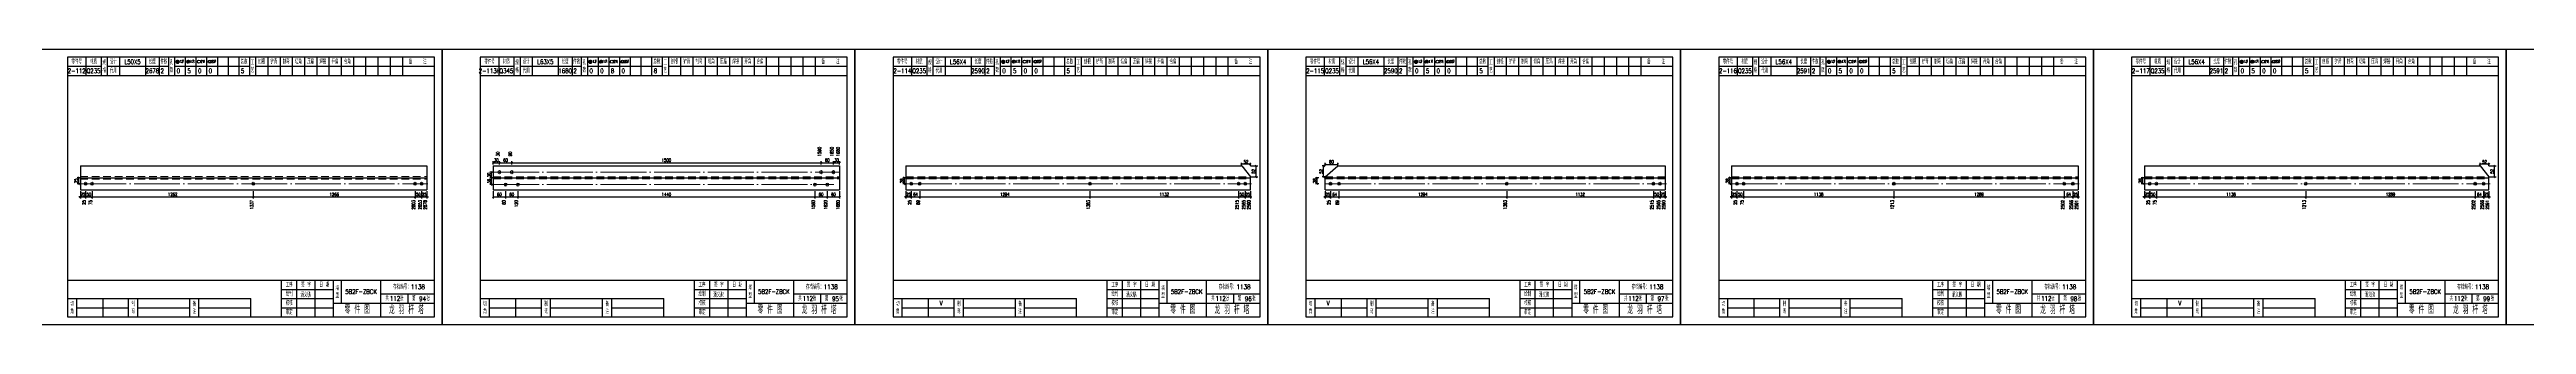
# Model space of a CAD drawing. Header units: millimetres. Extents: x 0 to 30240, y -10896 to -1348.
# Drawn here: x 25123 to 26743, y -2069 to -1889 of the extents above; entities that cross this region are included whole.
import ezdxf
from ezdxf.enums import TextEntityAlignment as Align

# ---------------------------------------------------------------- set-up
doc = ezdxf.new("R2010")
doc.units = ezdxf.units.MM
doc.header["$LTSCALE"] = 20
doc.header["$PDMODE"] = 1
doc.linetypes.add('DASHDOT2X', pattern=[1.75, 1.5, -0.125, 0, -0.125])
doc.linetypes.add('HIDDEN', pattern=[0.375, 0.25, -0.125])
for name, color, linetype, lineweight in [('1', 7, 'Continuous', 25), ('11', 3, 'Continuous', 13), ('2', 1, 'HIDDEN', 13), ('5', 1, 'Continuous', 13), ('7', 2, 'DASHDOT2X', 13)]:
    doc.layers.add(name, color=color, linetype=linetype, lineweight=lineweight)
doc.styles.get("Standard").update_dxf_attribs({"font": 'simplex', "width": 0.7, "bigfont": 'gbhzfs.shx'})
doc.styles.add('SYMBOL_TXT', font='txt.shx', dxfattribs={"width": 0.6})
doc.styles.add('TITLE_TXT', font='simplex.shx', dxfattribs={"width": 0.75, "height": 2.5, "bigfont": 'gbhzfs.shx'})
doc.dimstyles.get("Standard").update_dxf_attribs({"dimtxt": 2.1, "dimasz": 1, "dimexe": 1.05, "dimexo": 0, "dimgap": 0.63, "dimtad": 1, "dimzin": 0, "dimdsep": 46, "dimtxsty": 'standard', "dimblk": 'OBLIQUE', "dimblk1": 'OBLIQUE', "dimblk2": 'OBLIQUE', "dimcen": 0.09, "dimadec": 0, "dimazin": 0, "dimtfac": 1, "dimtdec": 1, "dimtix": 1, "dimtmove": 0, "dimatfit": 3, "dimfxl": 0, "dimtolj": 1, "dimtzin": 0, "dimarcsym": 0})
pattern_1 = [(0, (-3, 0), (0, 0.0125), [])]

# ---------------------------------------------------------------- blocks, each defined once
blk = doc.blocks.new('M12_HOLE')
h = blk.add_hatch()
h.set_pattern_fill('LINE', scale=0.1, style=0)
h.set_pattern_definition(pattern_1)
h.paths.add_polyline_path([(-5, 0, 1), (-1, 0, 1)])
at = {"color": 7}
blk.add_circle((-3, 0), 2, dxfattribs=at)
at = {"color": 7, "attachment_point": 1, "style": 'SYMBOL_TXT'}
for s, insert, char_height, width in [('13\\f??|b0|i0|c0|p54;.', (-0.1, 2.1), 3.5, 5.707), ('5', (3.7, 2.3), 1.8, 2.931)]:
    blk.add_mtext(s, dxfattribs=dict(at, insert=insert, char_height=char_height, width=width))
blk = doc.blocks.new('M16_HOLE')
h = blk.add_hatch()
h.set_pattern_fill('LINE', scale=0.1, style=0)
h.set_pattern_definition(pattern_1)
h.paths.add_polyline_path([(-1.6, 1.4, 0.668179), (-5, 0, 0.198912), (-4.4, -1.4)])
at = {"color": 7}
blk.add_circle((-3, 0), 2, dxfattribs=at)
at = {"color": 7, "attachment_point": 1, "style": 'SYMBOL_TXT'}
for s, insert, char_height, width in [('17.', (-0.4, 2.1), 3.5, 6.316), ('5', (3.6, 2.3), 1.8, 1.822)]:
    blk.add_mtext(s, dxfattribs=dict(at, insert=insert, char_height=char_height, width=width))
blk = doc.blocks.new('M20_HOLE')
at = {"color": 7}
blk.add_circle((-3, 0), 2, dxfattribs=at)
at = {"color": 7, "attachment_point": 1, "style": 'SYMBOL_TXT'}
for s, insert, char_height, width in [('21.', (-0.7, 2), 3.5, 6.074), ('5', (3.3, 2), 1.8, 1.458)]:
    blk.add_mtext(s, dxfattribs=dict(at, insert=insert, char_height=char_height, width=width))
blk = doc.blocks.new('M24_HOLE')
at = {"color": 7}
for radius in [2, 1.5]:
    blk.add_circle((-3, 0), radius, dxfattribs=at)
at = {"color": 7, "attachment_point": 1, "style": 'SYMBOL_TXT'}
for s, insert, char_height, width in [('25.', (-0.7, 2.1), 3.5, 2.429), ('5', (3.9, 2.3), 1.8, 1.944)]:
    blk.add_mtext(s, dxfattribs=dict(at, insert=insert, char_height=char_height, width=width))
blk = doc.blocks.new('JgCard')
for p, q in [((270, 180), (0, 180)), ((0, 180), (0, 0)), ((270, 0), (270, 180)), ((265, 175), (25, 175)), ((25, 175), (25, 5)), ((25, 169), (47, 169)), ((25, 163), (265, 163)), ((37, 175), (37, 163)), ((47, 175), (47, 163)), ((51, 175), (51, 163)), ((51, 169), (91, 169)), ((59, 175), (59, 163)), ((76, 175), (76, 163)), ((85, 175), (85, 163)), ((91, 175), (91, 163)), ((95, 175), (95, 163)), ((95, 169), (144, 169)), ((102, 175), (102, 163)), ((109, 175), (109, 163)), ((116, 175), (116, 163)), ((123, 175), (123, 163)), ((130, 175), (130, 163)), ((137, 175), (137, 163)), ((144, 175), (144, 163)), ((148, 175), (148, 163)), ((148, 169), (265, 169)), ((156, 175), (156, 163)), ((164, 175), (164, 163)), ((172, 175), (172, 163)), ((180, 175), (180, 163)), ((188, 175), (188, 163)), ((196, 175), (196, 163)), ((204, 175), (204, 163)), ((212, 175), (212, 163)), ((220, 175), (220, 163)), ((228, 175), (228, 163)), ((236, 175), (236, 163)), ((244, 175), (244, 163)), ((265, 5), (265, 175)), ((25, 29), (265, 29)), ((25, 17), (145, 17)), ((31, 5), (31, 17)), ((48, 17), (48, 5)), ((65, 5), (65, 17)), ((71, 5), (71, 17)), ((105, 5), (105, 17)), ((111, 5), (111, 17)), ((145, 5), (145, 17)), ((165, 5), (165, 29)), ((165, 23), (199, 23)), ((165, 17), (199, 17)), ((175, 5), (175, 29)), ((187, 5), (187, 29)), ((199, 5), (199, 29)), ((204, 29), (204, 14)), ((230, 5), (230, 29)), ((230, 20), (265, 20)), ((247.5, 20), (247.5, 14)), ((0, 0), (270, 0)), ((25, 5), (265, 5)), ((31, 11), (65, 11)), ((71, 11), (105, 11)), ((111, 11), (145, 11)), ((165, 11), (199, 11)), ((199, 14), (265, 14))]:
    blk.add_line(p, q)
blk.add_lwpolyline([(96, 172, -1), (98, 172, -1)], format="xyb", close=True)
blk.add_point((145, 96))
at = {"xscale": 0.5, "yscale": 0.5, "zscale": 0.5}
for name, p in [('M12_HOLE', (98.5, 172)), ('M16_HOLE', (105.5, 172)), ('M20_HOLE', (112.5, 172)), ('M24_HOLE', (119.5, 172))]:
    blk.add_blockref(name, p, dxfattribs=at)
at = {"style": 'TITLE_TXT', "width": 0.75}
for s, height, p in [('潘义鹏', 3, (177.4, 17.9)), ('存档编号：1138', 3.08, (238, 23.1)), ('龙 羽 杆 塔', 5, (235.2, 7))]:
    blk.add_text(s, height=height, dxfattribs=at).set_placement(p)
at = {"attachment_point": 5, "style": 'TITLE_TXT'}
for s, insert, char_height, width in [('零件号', (31, 172), 3, 15), ('材质', (42, 172), 3, 8), ('规格', (49, 169), 3, 4), ('设计', (55, 172), 3, 8), ('代用', (55, 166), 3, 8), ('长度', (80.5, 172), 3, 8), ('件数', (88, 172), 3, 6), ('孔数', (93, 169), 3, 4), ('总数', (140.5, 172), 3, 7), ('工\\P艺', (146, 169), 3, 4), ('刨根', (152, 172), 3, 8), ('铲背', (160, 172), 3, 8), ('制弯', (168, 172), 3, 8), ('切角', (176, 172), 3, 8), ('压扁', (184, 172), 3, 8), ('焊接', (192, 172), 3, 8), ('开角', (200, 172), 3, 8), ('合角', (208, 172), 3, 8), ('备    注', (254, 172), 3, 22), ('绘制', (170, 20), 3, 10), ('工序', (170, 26), 3, 10), ('签 字', (181, 26), 3, 12), ('日 期', (193, 26), 3, 12), ('塔\\P型', (201.5, 21.5), 3, 5), ('共    张', (238.8, 17), 3, 17.5), ('第    张', (256.2, 17), 3, 17.5), ('切\\P角', (28, 11), 3, 6), ('制\\P弯', (68, 11), 3, 6), ('备\\P注', (108, 11), 3, 6), ('校核', (170, 14), 3, 10), ('审定', (170, 8), 3, 10), ('零 件 图', (214.5, 9.5), 5, 31)]:
    blk.add_mtext(s, dxfattribs=dict(at, insert=insert, char_height=char_height, width=width))
blk = doc.blocks.new('M16')
for p, q in [((-0.7, -0.7), (0.7, 0.7)), ((-0.4, 0), (0.4, 0)), ((0, 0.4), (0, -0.4))]:
    blk.add_line(p, q)
blk.add_circle((0, 0), 1)
for radius in [0.8, 0.6, 0.4, 0.2]:
    blk.add_arc((0, 0), radius, 225, 45)
blk = doc.blocks.new('_Oblique')
at = {"color": 0, "linetype": 'ByBlock', "lineweight": -2}
blk.add_line((-0.5, -0.5), (0.5, 0.5), dxfattribs=at)
blk = doc.blocks.new('*D1894')
at = {"layer": '11', "color": 0, "lineweight": -2}
for p, q in [((25143.4, -1985.5), (25142.4, -1985.5)), ((25143.4, -1981.8), (25143.4, -1986.5)), ((25143.4, -1985.5), (25146.8, -1985.5)), ((25146.8, -1981.8), (25146.8, -1986.5)), ((25146.8, -1985.5), (25147.8, -1985.5))]:
    blk.add_line(p, q, dxfattribs=at)
at = {"layer": 'Defpoints', "color": 0}
for p in [(25143.4, -1981.8), (25146.8, -1981.8), (25146.8, -1985.5)]:
    blk.add_point(p, dxfattribs=at)
at = {"layer": '11', "color": 0, "lineweight": -2}
blk.add_blockref('_Oblique', (25143.4, -1985.5), dxfattribs=at)
at = {"layer": '11', "color": 0, "lineweight": -2, "rotation": 180}
blk.add_blockref('_Oblique', (25146.8, -1985.5), dxfattribs=at)
at = {"layer": '11', "color": 0, "insert": (25145.1, -1983.8), "char_height": 2.1, "attachment_point": 5}
blk.add_mtext('\\A1;25', dxfattribs=at)
blk = doc.blocks.new('*D1899')
at = {"layer": '11', "color": 0, "lineweight": -2}
for p, q in [((25366.6, -1985.5), (25365.6, -1985.5)), ((25366.6, -1981.8), (25366.6, -1986.5)), ((25366.6, -1985.5), (25370, -1985.5)), ((25370, -1981.8), (25370, -1986.5)), ((25370, -1985.5), (25371, -1985.5))]:
    blk.add_line(p, q, dxfattribs=at)
at = {"layer": 'Defpoints', "color": 0}
for p in [(25366.6, -1981.8), (25370, -1981.8), (25370, -1985.5)]:
    blk.add_point(p, dxfattribs=at)
at = {"layer": '11', "color": 0, "lineweight": -2}
blk.add_blockref('_Oblique', (25366.6, -1985.5), dxfattribs=at)
at = {"layer": '11', "color": 0, "lineweight": -2, "rotation": 180}
blk.add_blockref('_Oblique', (25370, -1985.5), dxfattribs=at)
at = {"layer": '11', "color": 0, "insert": (25368.3, -1983.8), "char_height": 2.1, "attachment_point": 5}
blk.add_mtext('\\A1;25', dxfattribs=at)
blk = doc.blocks.new('M20')
for p, q in [((-0.5, 0), (0.5, 0)), ((0, -0.5), (0, 0.5))]:
    blk.add_line(p, q)
blk.add_circle((0, 0), 1)
blk = doc.blocks.new('*D1913')
at = {"layer": '11', "color": 0, "lineweight": -2}
for p, q in [((25683.4, -1985.5), (25682.4, -1985.5)), ((25683.4, -1981.8), (25683.4, -1986.5)), ((25683.4, -1985.5), (25686.8, -1985.5)), ((25686.8, -1981.8), (25686.8, -1986.5)), ((25686.8, -1985.5), (25687.8, -1985.5))]:
    blk.add_line(p, q, dxfattribs=at)
at = {"layer": 'Defpoints', "color": 0}
for p in [(25683.4, -1981.8), (25686.8, -1981.8), (25686.8, -1985.5)]:
    blk.add_point(p, dxfattribs=at)
at = {"layer": '11', "color": 0, "lineweight": -2}
blk.add_blockref('_Oblique', (25683.4, -1985.5), dxfattribs=at)
at = {"layer": '11', "color": 0, "lineweight": -2, "rotation": 180}
blk.add_blockref('_Oblique', (25686.8, -1985.5), dxfattribs=at)
at = {"layer": '11', "color": 0, "insert": (25685.1, -1983.8), "char_height": 2.1, "attachment_point": 5}
blk.add_mtext('\\A1;25', dxfattribs=at)
blk = doc.blocks.new('*D1918')
at = {"layer": '11', "color": 0, "lineweight": -2}
for p, q in [((25905.3, -1985.5), (25904.3, -1985.5)), ((25905.3, -1981.8), (25905.3, -1986.5)), ((25905.3, -1985.5), (25908.7, -1985.5)), ((25908.7, -1981.8), (25908.7, -1986.5)), ((25908.7, -1985.5), (25909.7, -1985.5))]:
    blk.add_line(p, q, dxfattribs=at)
at = {"layer": 'Defpoints', "color": 0}
for p in [(25905.3, -1981.8), (25908.7, -1981.8), (25908.7, -1985.5)]:
    blk.add_point(p, dxfattribs=at)
at = {"layer": '11', "color": 0, "lineweight": -2}
blk.add_blockref('_Oblique', (25905.3, -1985.5), dxfattribs=at)
at = {"layer": '11', "color": 0, "lineweight": -2, "rotation": 180}
blk.add_blockref('_Oblique', (25908.7, -1985.5), dxfattribs=at)
at = {"layer": '11', "color": 0, "insert": (25907, -1983.8), "char_height": 2.1, "attachment_point": 5}
blk.add_mtext('\\A1;25', dxfattribs=at)
blk = doc.blocks.new('*D1920')
at = {"layer": '11', "color": 0, "lineweight": -2}
for p, q in [((25902.9, -1965.2), (25902.9, -1963.1)), ((25908.7, -1964.1), (25902.9, -1964.1)), ((25908.7, -1965.2), (25908.7, -1963.1))]:
    blk.add_line(p, q, dxfattribs=at)
at = {"layer": 'Defpoints', "color": 0}
for p in [(25902.9, -1964.1), (25902.9, -1965.2), (25908.7, -1965.2)]:
    blk.add_point(p, dxfattribs=at)
at = {"layer": '11', "color": 0, "lineweight": -2, "rotation": 180}
blk.add_blockref('_Oblique', (25902.9, -1964.1), dxfattribs=at)
at = {"layer": '11', "color": 0, "lineweight": -2}
blk.add_blockref('_Oblique', (25908.7, -1964.1), dxfattribs=at)
at = {"layer": '11', "color": 0, "insert": (25905.8, -1962.5), "char_height": 2.1, "attachment_point": 5}
blk.add_mtext('\\A1;52', dxfattribs=at)
blk = doc.blocks.new('*D1922')
at = {"layer": '11', "color": 0, "lineweight": -2}
for p, q in [((25957.6, -1985.5), (25956.6, -1985.5)), ((25957.6, -1981.8), (25957.6, -1986.5)), ((25957.6, -1985.5), (25961, -1985.5)), ((25961, -1981.8), (25961, -1986.5)), ((25961, -1985.5), (25962, -1985.5))]:
    blk.add_line(p, q, dxfattribs=at)
at = {"layer": 'Defpoints', "color": 0}
for p in [(25957.6, -1981.8), (25961, -1981.8), (25961, -1985.5)]:
    blk.add_point(p, dxfattribs=at)
at = {"layer": '11', "color": 0, "lineweight": -2}
blk.add_blockref('_Oblique', (25957.6, -1985.5), dxfattribs=at)
at = {"layer": '11', "color": 0, "lineweight": -2, "rotation": 180}
blk.add_blockref('_Oblique', (25961, -1985.5), dxfattribs=at)
at = {"layer": '11', "color": 0, "insert": (25959.3, -1983.8), "char_height": 2.1, "attachment_point": 5}
blk.add_mtext('\\A1;25', dxfattribs=at)
blk = doc.blocks.new('*D1927')
at = {"layer": '11', "color": 0, "lineweight": -2}
for p, q in [((26176.6, -1985.5), (26175.6, -1985.5)), ((26176.6, -1981.8), (26176.6, -1986.5)), ((26176.6, -1985.5), (26180, -1985.5)), ((26180, -1981.8), (26180, -1986.5)), ((26180, -1985.5), (26181, -1985.5))]:
    blk.add_line(p, q, dxfattribs=at)
at = {"layer": 'Defpoints', "color": 0}
for p in [(26176.6, -1981.8), (26180, -1981.8), (26180, -1985.5)]:
    blk.add_point(p, dxfattribs=at)
at = {"layer": '11', "color": 0, "lineweight": -2}
blk.add_blockref('_Oblique', (26176.6, -1985.5), dxfattribs=at)
at = {"layer": '11', "color": 0, "lineweight": -2, "rotation": 180}
blk.add_blockref('_Oblique', (26180, -1985.5), dxfattribs=at)
at = {"layer": '11', "color": 0, "insert": (26178.3, -1983.8), "char_height": 2.1, "attachment_point": 5}
blk.add_mtext('\\A1;25', dxfattribs=at)
blk = doc.blocks.new('*D1931')
at = {"layer": '11', "color": 0, "lineweight": -2}
for p, q in [((26223.4, -1985.5), (26222.4, -1985.5)), ((26223.4, -1981.8), (26223.4, -1986.5)), ((26223.4, -1985.5), (26226.8, -1985.5)), ((26226.8, -1981.8), (26226.8, -1986.5)), ((26226.8, -1985.5), (26227.8, -1985.5))]:
    blk.add_line(p, q, dxfattribs=at)
at = {"layer": 'Defpoints', "color": 0}
for p in [(26223.4, -1981.8), (26226.8, -1981.8), (26226.8, -1985.5)]:
    blk.add_point(p, dxfattribs=at)
at = {"layer": '11', "color": 0, "lineweight": -2}
blk.add_blockref('_Oblique', (26223.4, -1985.5), dxfattribs=at)
at = {"layer": '11', "color": 0, "lineweight": -2, "rotation": 180}
blk.add_blockref('_Oblique', (26226.8, -1985.5), dxfattribs=at)
at = {"layer": '11', "color": 0, "insert": (26225.1, -1983.8), "char_height": 2.1, "attachment_point": 5}
blk.add_mtext('\\A1;25', dxfattribs=at)
blk = doc.blocks.new('*D1936')
at = {"layer": '11', "color": 0, "lineweight": -2}
for p, q in [((26446.6, -1985.5), (26445.6, -1985.5)), ((26446.6, -1981.8), (26446.6, -1986.5)), ((26446.6, -1985.5), (26450, -1985.5)), ((26450, -1981.8), (26450, -1986.5)), ((26450, -1985.5), (26451, -1985.5))]:
    blk.add_line(p, q, dxfattribs=at)
at = {"layer": 'Defpoints', "color": 0}
for p in [(26446.6, -1981.8), (26450, -1981.8), (26450, -1985.5)]:
    blk.add_point(p, dxfattribs=at)
at = {"layer": '11', "color": 0, "lineweight": -2}
blk.add_blockref('_Oblique', (26446.6, -1985.5), dxfattribs=at)
at = {"layer": '11', "color": 0, "lineweight": -2, "rotation": 180}
blk.add_blockref('_Oblique', (26450, -1985.5), dxfattribs=at)
at = {"layer": '11', "color": 0, "insert": (26448.3, -1983.8), "char_height": 2.1, "attachment_point": 5}
blk.add_mtext('\\A1;25', dxfattribs=at)
blk = doc.blocks.new('*D1938')
at = {"layer": '11', "color": 0, "lineweight": -2}
for p, q in [((26493.4, -1985.5), (26492.4, -1985.5)), ((26493.4, -1981.8), (26493.4, -1986.5)), ((26493.4, -1985.5), (26496.8, -1985.5)), ((26496.8, -1981.8), (26496.8, -1986.5)), ((26496.8, -1985.5), (26497.8, -1985.5))]:
    blk.add_line(p, q, dxfattribs=at)
at = {"layer": 'Defpoints', "color": 0}
for p in [(26493.4, -1981.8), (26496.8, -1981.8), (26496.8, -1985.5)]:
    blk.add_point(p, dxfattribs=at)
at = {"layer": '11', "color": 0, "lineweight": -2}
blk.add_blockref('_Oblique', (26493.4, -1985.5), dxfattribs=at)
at = {"layer": '11', "color": 0, "lineweight": -2, "rotation": 180}
blk.add_blockref('_Oblique', (26496.8, -1985.5), dxfattribs=at)
at = {"layer": '11', "color": 0, "insert": (26495.1, -1983.8), "char_height": 2.1, "attachment_point": 5}
blk.add_mtext('\\A1;25', dxfattribs=at)
blk = doc.blocks.new('*D1943')
at = {"layer": '11', "color": 0, "lineweight": -2}
for p, q in [((26715.3, -1985.5), (26714.3, -1985.5)), ((26715.3, -1981.8), (26715.3, -1986.5)), ((26715.3, -1985.5), (26718.7, -1985.5)), ((26718.7, -1981.8), (26718.7, -1986.5)), ((26718.7, -1985.5), (26719.7, -1985.5))]:
    blk.add_line(p, q, dxfattribs=at)
at = {"layer": 'Defpoints', "color": 0}
for p in [(26715.3, -1981.8), (26718.7, -1981.8), (26718.7, -1985.5)]:
    blk.add_point(p, dxfattribs=at)
at = {"layer": '11', "color": 0, "lineweight": -2}
blk.add_blockref('_Oblique', (26715.3, -1985.5), dxfattribs=at)
at = {"layer": '11', "color": 0, "lineweight": -2, "rotation": 180}
blk.add_blockref('_Oblique', (26718.7, -1985.5), dxfattribs=at)
at = {"layer": '11', "color": 0, "insert": (26717, -1983.8), "char_height": 2.1, "attachment_point": 5}
blk.add_mtext('\\A1;25', dxfattribs=at)
blk = doc.blocks.new('*D1945')
at = {"layer": '11', "color": 0, "lineweight": -2}
for p, q in [((26712.9, -1965.2), (26712.9, -1963.1)), ((26718.7, -1964.1), (26712.9, -1964.1)), ((26718.7, -1965.2), (26718.7, -1963.1))]:
    blk.add_line(p, q, dxfattribs=at)
at = {"layer": 'Defpoints', "color": 0}
for p in [(26712.9, -1964.1), (26712.9, -1965.2), (26718.7, -1965.2)]:
    blk.add_point(p, dxfattribs=at)
at = {"layer": '11', "color": 0, "lineweight": -2, "rotation": 180}
blk.add_blockref('_Oblique', (26712.9, -1964.1), dxfattribs=at)
at = {"layer": '11', "color": 0, "lineweight": -2}
blk.add_blockref('_Oblique', (26718.7, -1964.1), dxfattribs=at)
at = {"layer": '11', "color": 0, "insert": (26715.8, -1962.5), "char_height": 2.1, "attachment_point": 5}
blk.add_mtext('\\A1;52', dxfattribs=at)

msp = doc.modelspace()

# ---------------------------------------------------------------- linework, layer by layer
at = {"layer": '1'}
for p, q in [((25143.4, -1965.196), (25143.4, -1980.736)), ((25143.4, -1965.196), (25370, -1965.196)), ((25143.4, -1972.966), (25370, -1972.966)), ((25370, -1965.196), (25370, -1980.736)), ((25413.4, -1965.196), (25413.4, -1980.736)), ((25413.4, -1965.196), (25640, -1965.196)), ((25413.4, -1972.966), (25640, -1972.966)), ((25640, -1965.196), (25640, -1980.736)), ((25683.4, -1965.196), (25683.4, -1980.736)), ((25683.4, -1965.196), (25902.949, -1965.196)), ((25683.4, -1972.966), (25908.7, -1972.966)), ((25902.949, -1965.196), (25908.7, -1972.411)), ((25908.7, -1972.966), (25908.7, -1972.411)), ((25908.7, -1980.736), (25908.7, -1972.966)), ((25957.6, -1972.411), (25965.762, -1965.196)), ((25957.6, -1972.966), (25957.6, -1972.411)), ((25957.6, -1980.736), (25957.6, -1972.966)), ((25957.6, -1972.966), (26180, -1972.966)), ((25965.762, -1965.196), (26180, -1965.196)), ((26180, -1965.196), (26180, -1980.736)), ((26223.4, -1965.196), (26223.4, -1980.736)), ((26223.4, -1965.196), (26450, -1965.196)), ((26223.4, -1972.966), (26450, -1972.966)), ((26450, -1965.196), (26450, -1980.736)), ((26493.4, -1965.196), (26493.4, -1980.736)), ((26493.4, -1965.196), (26712.926, -1965.196)), ((26493.4, -1972.966), (26718.7, -1972.966)), ((26712.926, -1965.196), (26718.7, -1972.411)), ((26718.7, -1972.966), (26718.7, -1972.411)), ((26718.7, -1980.736), (26718.7, -1972.966)), ((25143.4, -1980.736), (25370, -1980.736)), ((25413.4, -1980.736), (25640, -1980.736)), ((25683.4, -1980.736), (25908.7, -1980.736)), ((25957.6, -1980.736), (26180, -1980.736)), ((26223.4, -1980.736), (26450, -1980.736)), ((26493.4, -1980.736), (26718.7, -1980.736))]:
    msp.add_line(p, q, dxfattribs=at)
at = {"layer": '2'}
for p, q in [((25143.4, -1972.189), (25370, -1972.189)), ((25143.4, -1973.743), (25370, -1973.743)), ((25413.4, -1972.349), (25640, -1972.349)), ((25413.4, -1973.583), (25640, -1973.583)), ((25683.4, -1972.411), (25908.7, -1972.411)), ((25683.4, -1973.521), (25908.7, -1973.521)), ((25957.6, -1972.411), (26180, -1972.411)), ((25957.6, -1973.521), (26180, -1973.521)), ((26223.4, -1972.411), (26450, -1972.411)), ((26223.4, -1973.521), (26450, -1973.521)), ((26493.4, -1972.411), (26718.7, -1972.411)), ((26493.4, -1973.521), (26718.7, -1973.521))]:
    msp.add_line(p, q, dxfattribs=at)
at = {"layer": '7'}
for p, q in [((25413.4, -1969.266), (25640.154, -1969.266)), ((25143.4, -1976.851), (25370.76, -1976.851)), ((25413.4, -1977.406), (25636.107, -1977.406)), ((25683.4, -1976.851), (25909.46, -1976.851)), ((25957.6, -1976.851), (26180.76, -1976.851)), ((26223.4, -1976.851), (26450.76, -1976.851)), ((26493.4, -1976.851), (26719.46, -1976.851))]:
    msp.add_line(p, q, dxfattribs=at)

# ---------------------------------------------------------------- block references
at = {"layer": '1'}
for p in [(25110, -2068.966), (25380, -2068.966), (25650, -2068.966), (25920, -2068.966), (26190, -2068.966), (26460, -2068.966), (26730, -2068.966)]:
    msp.add_blockref('JgCard', p, dxfattribs=at)
at = {"layer": '5'}
for name, p in [('M16', (25146.84, -1976.851)), ('M16', (25151.07, -1976.851)), ('M16', (25256.519, -1976.851)), ('M16', (25362.33, -1976.851)), ('M16', (25366.56, -1976.851)), ('M20', (25417.446, -1969.266)), ('M20', (25425.539, -1969.266)), ('M20', (25627.861, -1969.266)), ('M20', (25635.954, -1969.266)), ('M16', (25686.84, -1976.851)), ('M16', (25692.406, -1976.851)), ('M16', (25803.685, -1976.851)), ('M16', (25900.911, -1976.851)), ('M16', (25905.26, -1976.851)), ('M16', (25961.04, -1976.851)), ('M16', (25966.535, -1976.851)), ('M16', (26076.337, -1976.851)), ('M16', (26172.267, -1976.851)), ('M16', (26176.56, -1976.851)), ('M16', (26226.84, -1976.851)), ('M16', (26231.213, -1976.851)), ('M16', (26329.478, -1976.851)), ('M16', (26440.963, -1976.851)), ('M16', (26446.56, -1976.851)), ('M16', (26496.84, -1976.851)), ('M16', (26501.187, -1976.851)), ('M16', (26598.87, -1976.851)), ('M16', (26709.695, -1976.851)), ('M16', (26715.26, -1976.851)), ('M20', (25421.493, -1977.406)), ('M20', (25429.586, -1977.406)), ('M20', (25623.814, -1977.406)), ('M20', (25631.907, -1977.406))]:
    msp.add_blockref(name, p, dxfattribs=at)

# ---------------------------------------------------------------- texts
at = {"style": 'TITLE_TXT', "width": 0.75}
for s, p in [('112', (25345.855, -2053.439)), ('94', (25365.003, -2053.654)), ('112', (25615.855, -2053.439)), ('95', (25635.003, -2053.654)), ('112', (25885.855, -2053.439)), ('96', (25905.003, -2053.654)), ('112', (26155.855, -2053.439)), ('97', (26175.003, -2053.654)), ('112', (26425.855, -2053.439)), ('98', (26445.003, -2053.654)), ('112', (26695.855, -2053.439)), ('99', (26715.003, -2053.654))]:
    msp.add_text(s, height=3, dxfattribs=at).set_placement(p)
at = {"layer": '1', "width": 0.7}
for s, p in [('2-112', (25141, -1902.966)), ('Q235', (25152, -1902.966)), ('L50X5', (25177.5, -1896.966)), ('2678', (25190.5, -1902.966)), ('2', (25197, -1902.966)), ('0', (25207.5, -1902.966)), ('5', (25214.5, -1902.966)), ('0', (25221.5, -1902.966)), ('0', (25228.5, -1902.966)), ('5', (25249.5, -1902.966)), ('2-113H', (25411, -1902.966)), ('Q345', (25422, -1902.966)), ('L63X5', (25447.5, -1896.966)), ('1680', (25460.5, -1902.966)), ('2', (25467, -1902.966)), ('0', (25477.5, -1902.966)), ('0', (25484.5, -1902.966)), ('8', (25491.5, -1902.966)), ('0', (25498.5, -1902.966)), ('8', (25519.5, -1902.966)), ('2-114', (25681, -1902.966)), ('Q235', (25692, -1902.966)), ('L56X4', (25717.5, -1896.966)), ('2590', (25730.5, -1902.966)), ('2', (25737, -1902.966)), ('0', (25747.5, -1902.966)), ('5', (25754.5, -1902.966)), ('0', (25761.5, -1902.966)), ('0', (25768.5, -1902.966)), ('5', (25789.5, -1902.966)), ('2-115', (25951, -1902.966)), ('Q235', (25962, -1902.966)), ('L56X4', (25987.5, -1896.966)), ('2590', (26000.5, -1902.966)), ('2', (26007, -1902.966)), ('0', (26017.5, -1902.966)), ('5', (26024.5, -1902.966)), ('0', (26031.5, -1902.966)), ('0', (26038.5, -1902.966)), ('5', (26059.5, -1902.966)), ('2-116', (26221, -1902.966)), ('Q235', (26232, -1902.966)), ('L56X4', (26257.5, -1896.966)), ('2591', (26270.5, -1902.966)), ('2', (26277, -1902.966)), ('0', (26287.5, -1902.966)), ('5', (26294.5, -1902.966)), ('0', (26301.5, -1902.966)), ('0', (26308.5, -1902.966)), ('5', (26329.5, -1902.966)), ('2-117', (26491, -1902.966)), ('Q235', (26502, -1902.966)), ('L56X4', (26527.5, -1896.966)), ('2591', (26540.5, -1902.966)), ('2', (26547, -1902.966)), ('0', (26557.5, -1902.966)), ('5', (26564.5, -1902.966)), ('0', (26571.5, -1902.966)), ('0', (26578.5, -1902.966)), ('5', (26599.5, -1902.966)), ('V', (25706.5, -2054.966)), ('V', (25959.5, -2054.966)), ('V', (26516.5, -2054.966))]:
    msp.add_text(s, height=3, dxfattribs=at).set_placement(p, align=Align.MIDDLE_CENTER)
for s, p in [('30', (25417.446, -1958.896)), ('90', (25425.539, -1958.896)), ('1590', (25627.861, -1958.896)), ('1650', (25635.954, -1958.896)), ('1680', (25640, -1958.896))]:
    msp.add_text(s, height=2.1, rotation=90, dxfattribs=at).set_placement(p)
for s, p in [('25', (25146.84, -1987.561)), ('75', (25151.07, -1987.561)), ('1337', (25256.489, -1987.561)), ('2603', (25362.354, -1987.561)), ('2653', (25366.599, -1987.561)), ('2678', (25370, -1987.561)), ('60', (25421.493, -1987.561)), ('120', (25429.586, -1987.561)), ('1560', (25623.814, -1987.561)), ('1620', (25631.907, -1987.561)), ('1680', (25640, -1987.561)), ('25', (25686.84, -1987.561)), ('89', (25692.433, -1987.561)), ('1383', (25803.659, -1987.561)), ('2515', (25900.949, -1987.561)), ('2565', (25905.318, -1987.561)), ('2590', (25908.7, -1987.561)), ('25', (25961.037, -1987.561)), ('89', (25966.561, -1987.561)), ('1383', (26076.311, -1987.561)), ('2515', (26172.304, -1987.561)), ('2565', (26176.618, -1987.561)), ('2590', (26180, -1987.561)), ('25', (26226.84, -1987.561)), ('75', (26231.213, -1987.561)), ('1213', (26329.484, -1987.561)), ('2502', (26440.969, -1987.561)), ('2566', (26446.582, -1987.561)), ('2591', (26450, -1987.561)), ('25', (26496.84, -1987.561)), ('75', (26501.187, -1987.561)), ('1213', (26598.875, -1987.561)), ('2502', (26709.698, -1987.561)), ('2566', (26715.284, -1987.561)), ('2591', (26718.7, -1987.561))]:
    msp.add_text(s, height=2.1, rotation=90, dxfattribs=at).set_placement(p, align=Align.RIGHT)
at = {"layer": '1', "char_height": 3, "width": 26, "attachment_point": 5}
for insert in [(25327, -2047.466), (25597, -2047.466), (25867, -2047.466), (26137, -2047.466), (26407, -2047.466), (26677, -2047.466)]:
    msp.add_mtext('5B2F-ZBCK', dxfattribs=dict(at, insert=insert))

# ---------------------------------------------------------------- dimensions: what is measured, and where the dimension line sits
at = {"layer": '1'}
for base, p1, p2, text in [((25142.35, -1972.966), (25143.35, -1976.851), (25143.35, -1972.966), '25'), ((25412.35, -1969.266), (25413.35, -1972.966), (25413.35, -1969.266), '30'), ((25412.35, -1972.966), (25413.35, -1977.406), (25413.35, -1972.966), '36'), ((25682.35, -1972.966), (25683.35, -1976.851), (25683.35, -1972.966), '28'), ((25952.35, -1972.966), (25953.35, -1976.851), (25953.35, -1972.966), '28'), ((26222.35, -1972.966), (26223.35, -1976.851), (26223.35, -1972.966), '28'), ((26492.35, -1972.966), (26493.35, -1976.851), (26493.35, -1972.966), '28')]:
    msp.add_linear_dim(base=base, p1=p1, p2=p2, angle=90, text=text, dimstyle='standard', dxfattribs=at).render()
at = {"layer": '11'}
for base, p1, p2, text in [((25417.446, -1963.096), (25413.4, -1964.146), (25417.446, -1964.146), '30'), ((25425.539, -1963.096), (25417.446, -1964.146), (25425.539, -1964.146), '60'), ((25627.861, -1963.096), (25425.539, -1964.146), (25627.861, -1964.146), '1500'), ((25635.954, -1963.096), (25627.861, -1964.146), (25635.954, -1964.146), '60'), ((25640, -1963.096), (25635.954, -1964.146), (25640, -1964.146), '30'), ((25965.762, -1964.146), (25957.6, -1965.196), (25965.762, -1965.196), '80'), ((25151.07, -1985.461), (25146.84, -1981.786), (25151.07, -1981.786), '50'), ((25256.519, -1985.461), (25151.07, -1981.786), (25256.519, -1981.786), '1262'), ((25362.33, -1985.461), (25256.519, -1981.786), (25362.33, -1981.786), '1266'), ((25366.56, -1985.461), (25362.33, -1981.786), (25366.56, -1981.786), '50'), ((25421.493, -1985.461), (25413.4, -1981.786), (25421.493, -1981.786), '60'), ((25429.586, -1985.461), (25421.493, -1981.786), (25429.586, -1981.786), '60'), ((25623.814, -1985.461), (25429.586, -1981.786), (25623.814, -1981.786), '1440'), ((25631.907, -1985.461), (25623.814, -1981.786), (25631.907, -1981.786), '60'), ((25640, -1985.461), (25631.907, -1981.786), (25640, -1981.786), '60'), ((25692.406, -1985.461), (25686.84, -1981.786), (25692.406, -1981.786), '64'), ((25803.685, -1985.461), (25692.406, -1981.786), (25803.685, -1981.786), '1294'), ((25900.911, -1985.461), (25803.685, -1981.786), (25900.911, -1981.786), '1132'), ((25905.26, -1985.461), (25900.911, -1981.786), (25905.26, -1981.786), '50'), ((25966.535, -1985.461), (25961.04, -1981.786), (25966.535, -1981.786), '64'), ((26076.337, -1985.461), (25966.535, -1981.786), (26076.337, -1981.786), '1294'), ((26172.267, -1985.461), (26076.337, -1981.786), (26172.267, -1981.786), '1132'), ((26176.56, -1985.461), (26172.267, -1981.786), (26176.56, -1981.786), '50'), ((26231.213, -1985.461), (26226.84, -1981.786), (26231.213, -1981.786), '50'), ((26329.478, -1985.461), (26231.213, -1981.786), (26329.478, -1981.786), '1138'), ((26440.963, -1985.461), (26329.478, -1981.786), (26440.963, -1981.786), '1289'), ((26446.56, -1985.461), (26440.963, -1981.786), (26446.56, -1981.786), '64'), ((26501.187, -1985.461), (26496.84, -1981.786), (26501.187, -1981.786), '50'), ((26598.87, -1985.461), (26501.187, -1981.786), (26598.87, -1981.786), '1138'), ((26709.695, -1985.461), (26598.87, -1981.786), (26709.695, -1981.786), '1289'), ((26715.26, -1985.461), (26709.695, -1981.786), (26715.26, -1981.786), '64')]:
    msp.add_linear_dim(base=base, p1=p1, p2=p2, text=text, dimstyle='standard', dxfattribs=at).render()
for base, p1, p2, text, picture, middle in [((25902.949, -1964.146), (25908.7, -1965.196), (25902.949, -1965.196), '52', '*D1920', (25905.825, -1962.466)), ((26712.926, -1964.146), (26718.7, -1965.196), (26712.926, -1965.196), '52', '*D1945', (26715.813, -1962.466)), ((25146.84, -1985.461), (25143.4, -1981.786), (25146.84, -1981.786), '25', '*D1894', (25145.12, -1983.781)), ((25370, -1985.461), (25366.56, -1981.786), (25370, -1981.786), '25', '*D1899', (25368.28, -1983.781)), ((25686.84, -1985.461), (25683.4, -1981.786), (25686.84, -1981.786), '25', '*D1913', (25685.12, -1983.781)), ((25908.7, -1985.461), (25905.26, -1981.786), (25908.7, -1981.786), '25', '*D1918', (25906.98, -1983.781)), ((25961.04, -1985.461), (25957.6, -1981.786), (25961.04, -1981.786), '25', '*D1922', (25959.32, -1983.781)), ((26180, -1985.461), (26176.56, -1981.786), (26180, -1981.786), '25', '*D1927', (26178.28, -1983.781)), ((26226.84, -1985.461), (26223.4, -1981.786), (26226.84, -1981.786), '25', '*D1931', (26225.12, -1983.781)), ((26450, -1985.461), (26446.56, -1981.786), (26450, -1981.786), '25', '*D1936', (26448.28, -1983.781)), ((26496.84, -1985.461), (26493.4, -1981.786), (26496.84, -1981.786), '25', '*D1938', (26495.12, -1983.781)), ((26718.7, -1985.461), (26715.26, -1981.786), (26718.7, -1981.786), '25', '*D1943', (26716.98, -1983.781))]:
    dim = msp.add_linear_dim(base=base, p1=p1, p2=p2, text=text, dimstyle='standard', dxfattribs=at)
    dim.commit()
    dim.dimension.update_dxf_attribs({"geometry": picture, "text_midpoint": middle})
for base, p1, p2 in [((25912.375, -1965.196), (25908.7, -1972.411), (25908.7, -1965.196)), ((25956.55, -1965.196), (25957.6, -1972.411), (25957.6, -1965.196)), ((26722.375, -1965.196), (26718.7, -1972.411), (26718.7, -1965.196))]:
    msp.add_linear_dim(base=base, p1=p1, p2=p2, angle=90, text='52', dimstyle='standard', dxfattribs=at).render()

doc.saveas('drawing.dxf')
